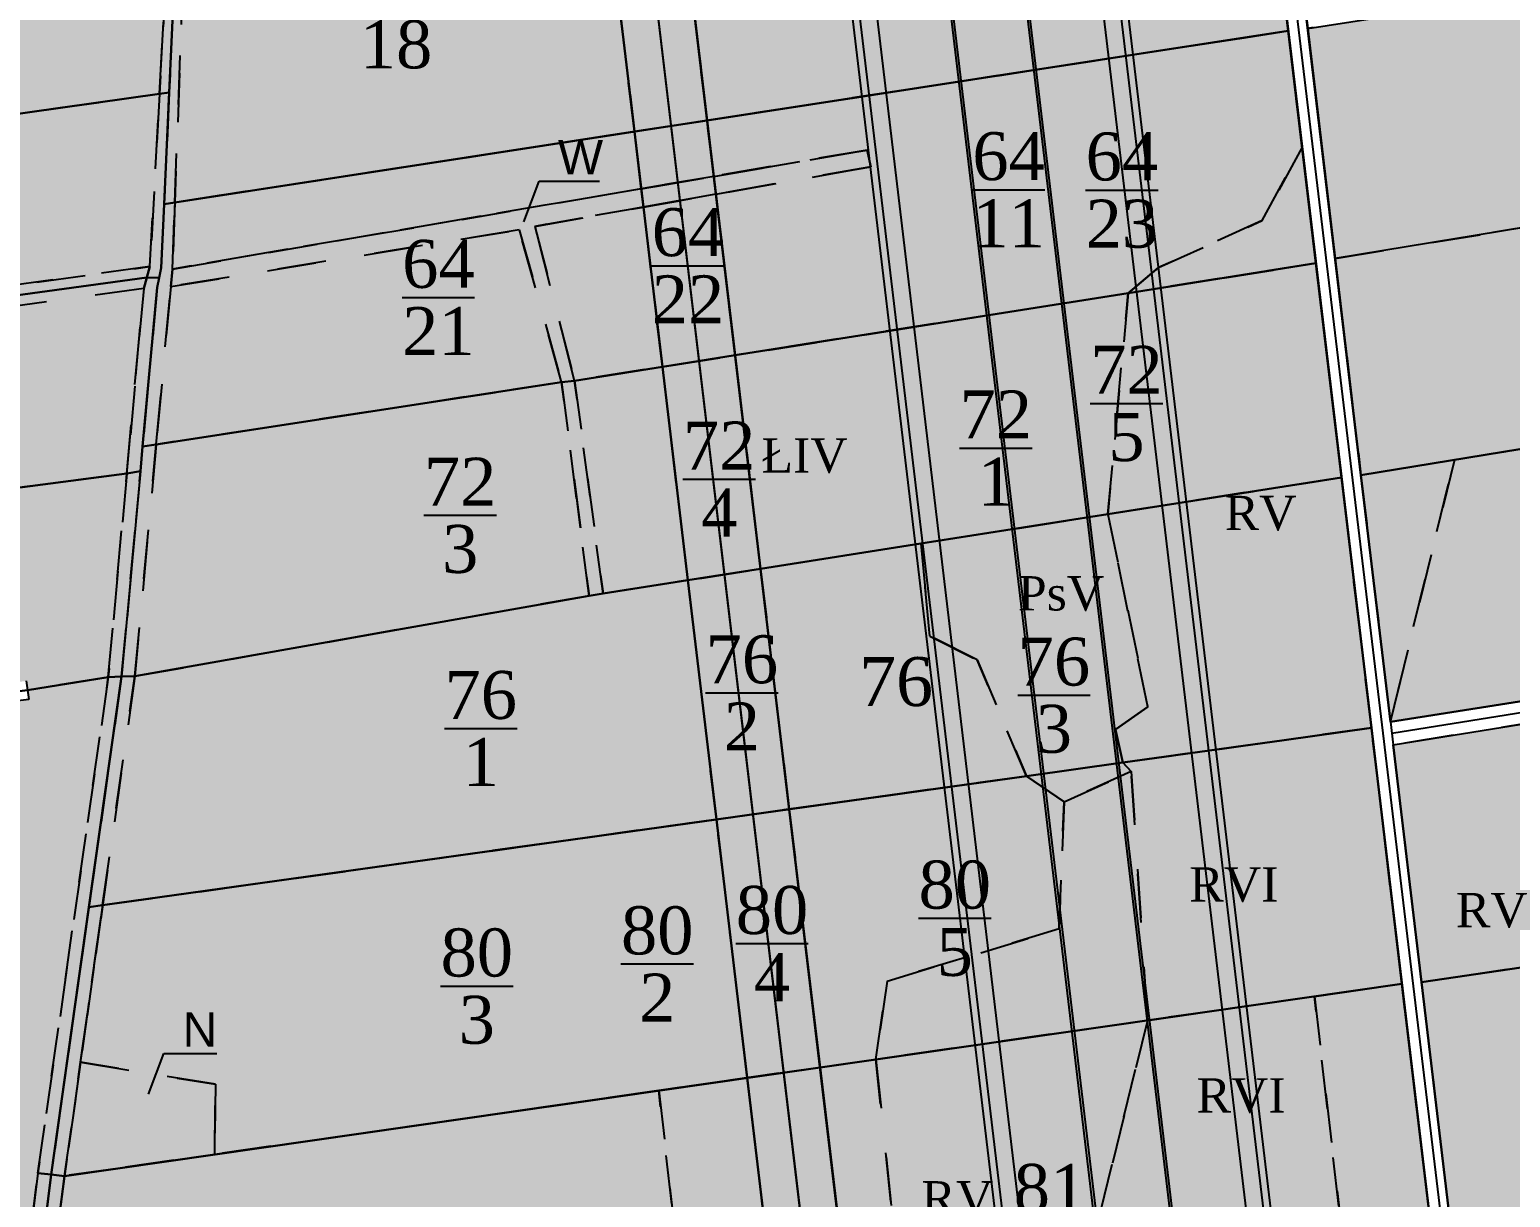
# Model space of a CAD drawing. Header units: millimetres. Extents: x 1380 to 5204, y 977 to 2350.
# Drawn here: x 2025.6 to 2328, y 1396.3 to 1634.7 of the extents above; entities that cross this region are included whole.
import ezdxf
from ezdxf import colors
from ezdxf.entities.mleader import LeaderData, LeaderLine
from ezdxf.math import Vec2, Vec3

# ---------------------------------------------------------------- set-up
doc = ezdxf.new("R2010")
doc.units = ezdxf.units.MM
doc.linetypes.add('UZYTEK', pattern=[20, 10, -10])
for name, color, linetype in [('Autostrada', 10, 'Continuous'), ('DROGI ODSZKODOWANIA', 7, 'Continuous'), ('dzialki', 18, 'Continuous'), ('Elemeny A', 10, 'Continuous'), ('Numeracja', 7, 'Continuous'), ('Numeracja po Autostradzie', 10, 'Continuous'), ('Obreb', 2, 'Continuous'), ('Odszkodowanie', 7, 'Continuous'), ('Pokolorwane użytki', 7, 'Continuous'), ('Rowy', 250, 'UZYTEK'), ('Uzytki', 250, 'UZYTEK'), ('W', 250, 'Continuous')]:
    doc.layers.add(name, color=color, linetype=linetype)
doc.layers.add('Num użytków', color=7, linetype='Continuous', true_color=0x000000)
doc.styles.add('AUTOSTRADA', font='times.ttf', dxfattribs={"height": 14})
doc.styles.add('Całkowite', font='times.ttf', dxfattribs={"height": 10})
doc.styles.get("Standard").update_dxf_attribs({"font": 'arial.ttf'})
doc.styles.add('Uzytki', font='times.ttf', dxfattribs={"height": 7})
doc.styles.add('Ułamki', font='times.ttf', dxfattribs={"height": 14})

# ---------------------------------------------------------------- blocks, each defined once
blk = doc.blocks.new('_None')

msp = doc.modelspace()

# ---------------------------------------------------------------- hatches: boundary and pattern name
at = {"layer": 'Autostrada', "ltscale": 0.1, "true_color": 0xffffff}
h = msp.add_hatch(color=7, dxfattribs=at)
h.dxf.hatch_style = 1
h.paths.add_polyline_path([(2156.73, 1676.79), (2141.88, 1674.66), (2149.13, 1613.89), (2163.96, 1616.18)])
h.paths.add_polyline_path([(2163.96, 1616.18), (2149.13, 1613.89), (2154.85, 1565.88), (2169.68, 1568.23)])
h.paths.add_polyline_path([(2169.68, 1568.23), (2154.85, 1565.88), (2160.05, 1522.3), (2174.88, 1524.64)])
h.paths.add_polyline_path([(2174.88, 1524.64), (2160.05, 1522.3), (2165.87, 1473.46), (2180.73, 1475.54)])
h.paths.add_polyline_path([(2180.73, 1475.54), (2165.87, 1473.46), (2172.17, 1420.69), (2187.02, 1422.83)])
h.paths.add_polyline_path([(2187.02, 1422.83), (2172.17, 1420.69), (2182.75, 1331.95), (2197.59, 1334.21)])
h.paths.add_polyline_path([(2197.59, 1334.21), (2182.75, 1331.95), (2190.01, 1271.1), (2204.84, 1273.42)])
h.paths.add_polyline_path([(2204.84, 1273.42), (2190.01, 1271.1), (2198.12, 1203.07), (2212.94, 1205.48)])
h.paths.add_polyline_path([(2212.94, 1205.48), (2198.12, 1203.07), (2204.21, 1151.99), (2219.07, 1154.12)])
h.paths.add_polyline_path([(2219.07, 1154.12), (2204.21, 1151.99), (2208.05, 1119.84), (2209.81, 1120.09), (2222.9, 1121.95)])
h.paths.add_polyline_path([(2181.32, 1328.2), (2205.5, 1328.2), (2205.5, 1343.15), (2181.32, 1343.15)], flags=9)
h.paths.add_polyline_path([(2180.11, 1182.61), (2201.41, 1182.61), (2201.41, 1197.56), (2180.11, 1197.56)], flags=9)
h = msp.add_hatch(color=7, dxfattribs=at)
h.dxf.hatch_style = 1
h.paths.add_polyline_path([(2169.68, 1568.23), (2154.85, 1565.88), (2160.05, 1522.3), (2174.88, 1524.64)])
h.paths.add_polyline_path([(2163.96, 1616.18), (2149.13, 1613.89), (2154.85, 1565.88), (2169.68, 1568.23)])
h.paths.add_polyline_path([(2174.88, 1524.64), (2160.05, 1522.3), (2165.87, 1473.46), (2180.73, 1475.54)])
h.paths.add_polyline_path([(2180.73, 1475.54), (2165.87, 1473.46), (2172.17, 1420.69), (2187.02, 1422.83)])
h.paths.add_polyline_path([(2187.02, 1422.83), (2172.17, 1420.69), (2182.75, 1331.95), (2197.59, 1334.21)])
h.paths.add_polyline_path([(2197.59, 1334.21), (2182.75, 1331.95), (2190.01, 1271.1), (2204.84, 1273.42)])
h.paths.add_polyline_path([(2204.84, 1273.42), (2190.01, 1271.1), (2198.12, 1203.07), (2212.94, 1205.48)])
h.paths.add_polyline_path([(2212.94, 1205.48), (2198.12, 1203.07), (2204.21, 1151.99), (2219.07, 1154.12)])
h.paths.add_polyline_path([(2219.07, 1154.12), (2204.21, 1151.99), (2208.05, 1119.84), (2209.81, 1120.09), (2222.9, 1121.95)])
at = {"layer": 'Obreb', "ltscale": 0.1, "true_color": 0xf4ee51}
h = msp.add_hatch(color=41, dxfattribs=at)
h.dxf.hatch_style = 1
h.paths.add_polyline_path([(1739.27, 2064.25), (1569.18, 2044.6), (1564.53, 2044.15), (1500.42, 2035.92), (1473.15, 2032.87), (1468.93, 1980), (1462.92, 1894.61), (1456.31, 1773.44), (1452.55, 1718.71), (1450.66, 1680.7), (1442.54, 1619.86), (1424.58, 1499.01), (1404.87, 1303.08), (1390.68, 1109.1), (1379.54, 977.39), (1416.06, 982.26), (1503.01, 993.87), (1504.63, 994.09), (1506.25, 994.3), (1621.93, 1009.75), (1623.42, 1009.95), (1726.06, 1023.65), (1744.84, 1026.16), (1749.27, 1026.75), (2001.11, 1060.37), (2068.99, 1069.43), (2152.68, 1080.6), (2558.18, 1139.98), (2925.58, 1191.89), (2950.42, 1195.27), (3034.81, 1077.94), (3080.44, 1228.22), (3101.82, 1235.05), (3049.2, 1373.09), (3047.94, 1379.97), (3036.54, 1465.16), (3034.11, 1481.41), (3037.35, 1523.54), (3064.08, 1535.14), (3042.44, 1582.63), (3034.82, 1599.34), (3026.23, 1623.42), (3022.72, 1647.12), (3015.17, 1693.82), (3010.46, 1738.63), (3007.5, 1779.8), (3007.5, 1828.93), (2995.54, 1854.86), (2982.24, 1913.84), (2978.33, 1926.18), (2939.25, 2070.19), (2911.03, 2085.83), (2875.11, 2109.04), (2851.35, 2127.45), (2832.79, 2142.28), (2800.7, 2188.75), (2762.52, 2156.94), (2761.01, 2154.88), (2592.26, 2137.52), (2569.19, 2140.22), (2541.29, 2148.28), (2358.61, 2230.49), (2370.36, 2167.83), (2372.08, 2158.65), (2124.8, 2119.92), (1843.77, 2075.91), (1839.89, 2076.73), (1821.8, 2074.33), (1789.76, 2070.08)])
h.paths.add_polyline_path([(1792.84, 2045.27), (1825.09, 2049.55), (1838.91, 2051.38), (1843.08, 2050.5), (2128.67, 2095.22), (2401.4, 2137.94), (2394.93, 2172.44), (2392, 2188.04), (2532.65, 2124.75), (2564.24, 2115.63), (2592.09, 2112.37), (2774.63, 2131.15), (2780.88, 2139.71), (2795.68, 2152.03), (2814.31, 2125.04), (2835.89, 2107.8), (2860.65, 2088.62), (2898.18, 2064.37), (2917.89, 2053.45), (2954.34, 1919.13), (2958.08, 1907.3), (2971.73, 1846.78), (2982.5, 1823.44), (2982.5, 1778.91), (2985.55, 1736.43), (2990.38, 1690.52), (2998.01, 1643.29), (3001.86, 1617.33), (3011.63, 1589.94), (3019.69, 1572.27), (3030.77, 1547.94), (3018.26, 1542.51), (3013.6, 1540.82), (3008.97, 1480.5), (3011.79, 1461.65), (3023.24, 1376.04), (3025.03, 1366.32), (3069.05, 1250.82), (3060.33, 1248.04), (3025.58, 1133.59), (2961.94, 1222.07), (2922.15, 1216.65), (2554.62, 1164.73), (2149.21, 1105.36), (2065.68, 1094.21), (1997.8, 1085.15), (1745.96, 1051.53), (1741.53, 1050.94), (1722.75, 1048.43), (1620.11, 1034.73), (1618.62, 1034.53), (1502.94, 1019.08), (1501.32, 1018.87), (1499.71, 1018.65), (1412.75, 1007.04), (1407.07, 1006.29), (1415.61, 1107.14), (1429.78, 1300.92), (1449.4, 1495.92), (1467.3, 1616.37), (1475.58, 1678.42), (1477.51, 1717.23), (1481.26, 1771.9), (1487.87, 1893.05), (1493.86, 1978.13), (1496.43, 2010.32), (1503.4, 2011.1), (1567.32, 2019.31), (1571.82, 2019.74), (1742.14, 2039.42)], flags=16)
at = {"layer": 'Pokolorwane użytki', "true_color": 0x3bd23d}
h = msp.add_hatch(color=93, dxfattribs=at)
h.dxf.hatch_style = 1
h.paths.add_polyline_path([(2052, 1715.18), (2038.19, 1713.34), (2038.37, 1711.35), (1823.71, 1680.62), (1783.72, 1624.76), (1775.56, 1606.93), (2040.5, 1646.36), (2040.73, 1643.07), (1774.21, 1602.71), (1772.43, 1582.07), (2052.16, 1621.61), (2053.49, 1645.24), (2053.49, 1649.51)])
at = {"layer": 'Pokolorwane użytki', "true_color": 0x5b8edb}
h = msp.add_hatch(color=153, dxfattribs=at)
h.dxf.hatch_style = 1
h.paths.add_polyline_path([(2054.18, 1715.47), (2052, 1715.18), (2053.49, 1649.51), (2053.49, 1645.24), (2052.16, 1621.61), (2054.14, 1621.91), (2055.22, 1645.52), (2055.34, 1649.73), (2055.12, 1662.23)])
at = {"layer": 'Pokolorwane użytki', "true_color": 0x3bd23d}
h = msp.add_hatch(color=93, dxfattribs=at)
h.dxf.hatch_style = 1
h.paths.add_polyline_path([(2279.09, 1664.15), (2265.08, 1662.54), (2258.65, 1691.41), (2057.01, 1662.49), (2057.19, 1649.95), (2153.51, 1667.19), (2154.31, 1663.16), (2056.95, 1645.79), (2055.28, 1599.43), (2282.63, 1634.46)])
at = {"layer": 'Pokolorwane użytki', "true_color": 0xffff5c}
h = msp.add_hatch(color=51, dxfattribs=at)
h.dxf.hatch_style = 1
h.paths.add_polyline_path([(2286.6, 1634.97), (2292.2, 1587.98), (2590.84, 1637.09), (2584.18, 1681.13)])
at = {"layer": 'Pokolorwane użytki', "true_color": 0x5b8edb}
h = msp.add_hatch(color=153, dxfattribs=at)
h.dxf.hatch_style = 1
h.paths.add_polyline_path([(2055.34, 1649.73), (2055.22, 1645.52), (2054.14, 1621.91), (2053.09, 1599.09), (2055.28, 1599.43), (2056.95, 1645.79), (2057.19, 1649.95), (2057.01, 1662.49), (2055.12, 1662.23)])
at = {"layer": 'Pokolorwane użytki', "true_color": 0xffff5c}
h = msp.add_hatch(color=51, dxfattribs=at)
h.dxf.hatch_style = 1
h.paths.add_polyline_path([(2597.54, 1592.82), (2590.84, 1637.09), (2292.2, 1587.98), (2297.48, 1543.76)])
at = {"layer": 'Pokolorwane użytki', "true_color": 0x3bd23d}
h = msp.add_hatch(color=93, dxfattribs=at)
h.dxf.hatch_style = 1
h.paths.add_polyline_path([(2285.46, 1610.74), (2282.63, 1634.46), (2055.28, 1599.43), (2054.79, 1585.83), (2196.62, 1610.13), (2197.41, 1606.73), (2128.81, 1594.55), (2136.9, 1563.03), (2249.94, 1580.94), (2256.15, 1586.12), (2277.32, 1595.73)])
h = msp.add_hatch(color=93, dxfattribs=at)
h.dxf.hatch_style = 1
h.paths.add_polyline_path([(2050.19, 1586.34), (2052.16, 1621.61), (1772.43, 1582.07), (1769.49, 1547.97)])
at = {"layer": 'Pokolorwane użytki', "true_color": 0x5b8edb}
h = msp.add_hatch(color=153, dxfattribs=at)
h.dxf.hatch_style = 1
h.paths.add_polyline_path([(2053.09, 1599.09), (2054.14, 1621.91), (2052.16, 1621.61), (2050.19, 1586.34), (2049.55, 1584.1), (2052.09, 1584.07), (2052.49, 1586.09)])
h = msp.add_hatch(color=153, dxfattribs=at)
h.dxf.hatch_style = 1
h.paths.add_polyline_path([(2125.61, 1593.85), (2134.26, 1562.75), (2136.9, 1563.03), (2128.81, 1594.55), (2197.41, 1606.73), (2196.62, 1610.13), (2054.79, 1585.83), (2054.45, 1582.25)])
at = {"layer": 'Pokolorwane użytki', "true_color": 0xffff5c}
h = msp.add_hatch(color=51, dxfattribs=at)
h.dxf.hatch_style = 1
h.paths.add_polyline_path([(2285.46, 1610.74), (2277.32, 1595.73), (2256.15, 1586.12), (2249.94, 1580.94), (2288.29, 1587.02)])
at = {"layer": 'Pokolorwane użytki', "true_color": 0x5b8edb}
h = msp.add_hatch(color=153, dxfattribs=at)
h.dxf.hatch_style = 1
h.paths.add_polyline_path([(2054.79, 1585.83), (2055.28, 1599.43), (2053.09, 1599.09), (2052.49, 1586.09), (2052.09, 1584.07), (2051.68, 1582.06), (2048.71, 1549.61), (2051.48, 1550.03), (2054.45, 1582.25)])
at = {"layer": 'Pokolorwane użytki', "true_color": 0x3bd23d}
h = msp.add_hatch(color=93, dxfattribs=at)
h.dxf.hatch_style = 1
h.paths.add_polyline_path([(2125.61, 1593.85), (2054.45, 1582.25), (2051.48, 1550.03), (2134.26, 1562.75)])
at = {"layer": 'Pokolorwane użytki', "true_color": 0x5b8edb}
h = msp.add_hatch(color=153, dxfattribs=at)
h.dxf.hatch_style = 1
h.paths.add_polyline_path([(2050.19, 1586.34), (1769.49, 1547.97), (1769.49, 1545.7), (2049.55, 1584.1)])
at = {"layer": 'Pokolorwane użytki', "true_color": 0xffff5c}
h = msp.add_hatch(color=51, dxfattribs=at)
h.dxf.hatch_style = 1
h.paths.add_polyline_path([(2288.29, 1587.02), (2249.94, 1580.94), (2245.8, 1535.79), (2293.5, 1543.29)])
at = {"layer": 'Pokolorwane użytki', "true_color": 0x5b8edb}
h = msp.add_hatch(color=153, dxfattribs=at)
h.dxf.hatch_style = 1
h.paths.add_polyline_path([(2049.55, 1584.1), (1769.49, 1545.7), (1769.49, 1543.42), (1821.44, 1550.57), (2048.92, 1581.86)])
at = {"layer": 'Pokolorwane użytki', "true_color": 0x3bd23d}
h = msp.add_hatch(color=93, dxfattribs=at)
h.dxf.hatch_style = 1
h.paths.add_polyline_path([(2048.92, 1581.86), (1821.44, 1550.57), (1825.6, 1515.3), (1833.26, 1516.3), (2045.48, 1544.1)])
at = {"layer": 'Pokolorwane użytki', "true_color": 0x5b8edb}
h = msp.add_hatch(color=153, dxfattribs=at)
h.dxf.hatch_style = 1
h.paths.add_polyline_path([(2051.68, 1582.06), (2052.09, 1584.07), (2049.55, 1584.1), (2048.92, 1581.86), (2045.48, 1544.1), (2048.25, 1544.55), (2048.71, 1549.61)])
at = {"layer": 'Pokolorwane użytki', "true_color": 0x3bd23d}
h = msp.add_hatch(color=93, dxfattribs=at)
h.dxf.hatch_style = 1
h.paths.add_polyline_path([(2249.94, 1580.94), (2136.9, 1563.03), (2142.71, 1519.58), (2207.61, 1529.78), (2245.8, 1535.79)])
h = msp.add_hatch(color=93, dxfattribs=at)
h.dxf.hatch_style = 1
h.paths.add_polyline_path([(2134.26, 1562.75), (2051.48, 1550.03), (2047.13, 1502.69), (2139.86, 1519.13)])
at = {"layer": 'Pokolorwane użytki', "true_color": 0x5b8edb}
h = msp.add_hatch(color=153, dxfattribs=at)
h.dxf.hatch_style = 1
h.paths.add_polyline_path([(2136.9, 1563.03), (2134.26, 1562.75), (2139.86, 1519.13), (2142.71, 1519.58)])
at = {"layer": 'Pokolorwane użytki', "true_color": 0xffff5c}
h = msp.add_hatch(color=51, dxfattribs=at)
h.dxf.hatch_style = 1
h.paths.add_polyline_path([(2393.87, 1507.64), (2366.5, 1555.04), (2316.56, 1546.88), (2303.48, 1493.4)])
at = {"layer": 'Pokolorwane użytki', "true_color": 0x5b8edb}
h = msp.add_hatch(color=153, dxfattribs=at)
h.dxf.hatch_style = 1
h.paths.add_polyline_path([(2051.48, 1550.03), (2048.71, 1549.61), (2048.25, 1544.55), (2044.42, 1502.62), (2047.13, 1502.69)])
at = {"layer": 'Pokolorwane użytki', "true_color": 0xffff5c}
h = msp.add_hatch(color=51, dxfattribs=at)
h.dxf.hatch_style = 1
h.paths.add_polyline_path([(2316.56, 1546.88), (2297.48, 1543.76), (2303.48, 1493.4)])
at = {"layer": 'Pokolorwane użytki', "true_color": 0x3bd23d}
h = msp.add_hatch(color=93, dxfattribs=at)
h.dxf.hatch_style = 1
h.paths.add_polyline_path([(2045.48, 1544.1), (1833.26, 1516.3), (1826.93, 1476.94), (2024.94, 1501.73), (2025.2, 1499.84), (2041.7, 1502.54)])
at = {"layer": 'Pokolorwane użytki', "true_color": 0x5b8edb}
h = msp.add_hatch(color=153, dxfattribs=at)
h.dxf.hatch_style = 1
h.paths.add_polyline_path([(2048.25, 1544.55), (2045.48, 1544.1), (2041.7, 1502.54), (2044.42, 1502.62)])
at = {"layer": 'Pokolorwane użytki', "true_color": 0xffff5c}
h = msp.add_hatch(color=51, dxfattribs=at)
h.dxf.hatch_style = 1
h.paths.add_polyline_path([(2293.5, 1543.29), (2245.8, 1535.79), (2253.96, 1496.43), (2247.34, 1491.81), (2248.87, 1485.07), (2299.6, 1492.17)])
at = {"layer": 'Pokolorwane użytki', "true_color": 0x97d88a}
h = msp.add_hatch(color=73, dxfattribs=at)
h.dxf.hatch_style = 1
h.paths.add_polyline_path([(2245.8, 1535.79), (2207.61, 1529.78), (2209.46, 1510.91), (2219.09, 1506.04), (2229.18, 1482.32), (2248.87, 1485.07), (2247.34, 1491.81), (2253.96, 1496.43)])
at = {"layer": 'Pokolorwane użytki', "true_color": 0x3bd23d}
h = msp.add_hatch(color=93, dxfattribs=at)
h.dxf.hatch_style = 1
h.paths.add_polyline_path([(2219.09, 1506.04), (2209.46, 1510.91), (2207.61, 1529.78), (2142.71, 1519.58), (2139.85, 1519.13), (2047.13, 1502.69), (2040.54, 1455.94), (2229.18, 1482.32)])
h = msp.add_hatch(color=93, dxfattribs=at)
h.dxf.hatch_style = 1
h.paths.add_polyline_path([(2041.7, 1502.54), (2025.2, 1499.84), (2025.45, 1497.95), (1813.52, 1471.71), (1817.9, 1435.35), (1845.87, 1435.35), (1850.45, 1416.41), (2021.15, 1438.86), (2021.44, 1434.9), (1758.33, 1399.7), (1755.27, 1354.77), (2006.47, 1387.97), (2006.67, 1385.96), (2025.8, 1388.97), (2027.3, 1401.22)])
at = {"layer": 'Pokolorwane użytki', "true_color": 0x5b8edb}
h = msp.add_hatch(color=153, dxfattribs=at)
h.dxf.hatch_style = 1
h.paths.add_polyline_path([(2027.3, 1401.22), (2030.03, 1400.94), (2037.75, 1455.55), (2044.42, 1502.62), (2041.7, 1502.54)])
h = msp.add_hatch(color=153, dxfattribs=at)
h.dxf.hatch_style = 1
h.paths.add_polyline_path([(2047.13, 1502.69), (2044.42, 1502.62), (2037.75, 1455.55), (2040.54, 1455.94)])
at = {"layer": 'Pokolorwane użytki', "true_color": 0xffff5c}
h = msp.add_hatch(color=51, dxfattribs=at)
h.dxf.hatch_style = 1
h.paths.add_polyline_path([(2336.06, 1493.83), (2304.04, 1488.66), (2309.82, 1440.25), (2347.03, 1445.73)])
h = msp.add_hatch(color=51, dxfattribs=at)
h.dxf.hatch_style = 1
h.paths.add_polyline_path([(2248.87, 1485.07), (2250.58, 1483.28), (2253.86, 1432.43), (2305.83, 1439.9), (2299.6, 1492.17), (2281.82, 1489.68)])
at = {"layer": 'Pokolorwane użytki', "true_color": 0x97d88a}
h = msp.add_hatch(color=73, dxfattribs=at)
h.dxf.hatch_style = 1
h.paths.add_polyline_path([(2250.58, 1483.28), (2248.87, 1485.07), (2229.18, 1482.32), (2236.84, 1477.03)])
at = {"layer": 'Pokolorwane użytki', "true_color": 0x3bd23d}
h = msp.add_hatch(color=93, dxfattribs=at)
h.dxf.hatch_style = 1
h.paths.add_polyline_path([(2235.85, 1451.1), (2236.84, 1477.03), (2229.18, 1482.32), (2040.54, 1455.94), (2036.03, 1423.93), (2063.57, 1419.38), (2063.42, 1405.07), (2154.09, 1418.1), (2198.43, 1424.47), (2200.71, 1440.45)])
at = {"layer": 'Pokolorwane użytki', "true_color": 0xffff5c}
h = msp.add_hatch(color=51, dxfattribs=at)
h.dxf.hatch_style = 1
h.paths.add_polyline_path([(2253.86, 1432.43), (2250.58, 1483.28), (2236.84, 1477.03), (2235.85, 1451.1), (2200.71, 1440.45), (2198.43, 1424.47)])
h = msp.add_hatch(color=51, dxfattribs=at)
h.dxf.hatch_style = 1
h.paths.add_polyline_path([(2531.65, 1442.06), (2522.24, 1429.78), (2503.95, 1427.31), (2499.99, 1468.26), (2484.37, 1465.95), (2487.23, 1433.49), (2448.89, 1416.09), (2445.72, 1460.26), (2429.12, 1457.82), (2416.31, 1455.93), (2428.27, 1391.51), (2361.27, 1377.9), (2347.03, 1445.73), (2309.82, 1440.25), (2320.24, 1352.89), (2538.01, 1387.59)])
at = {"layer": 'Pokolorwane użytki', "true_color": 0x5b8edb}
h = msp.add_hatch(color=153, dxfattribs=at)
h.dxf.hatch_style = 1
h.paths.add_polyline_path([(2030.03, 1400.94), (2032.76, 1400.66), (2040.54, 1455.94), (2037.75, 1455.55)])
at = {"layer": 'Pokolorwane użytki', "true_color": 0xffff5c}
h = msp.add_hatch(color=51, dxfattribs=at)
h.dxf.hatch_style = 1
h.paths.add_polyline_path([(2305.83, 1439.9), (2287.96, 1437.33), (2295.3, 1374.66), (2313.57, 1375.02)])
h = msp.add_hatch(color=51, dxfattribs=at)
h.dxf.hatch_style = 1
h.paths.add_polyline_path([(2239.5, 1373.92), (2235.38, 1372.25), (2240.74, 1340.78), (2316.28, 1352.27), (2313.57, 1375.02), (2295.3, 1374.66), (2287.96, 1437.33), (2253.86, 1432.43)])
h = msp.add_hatch(color=51, dxfattribs=at)
h.dxf.hatch_style = 1
h.paths.add_polyline_path([(2253.86, 1432.43), (2198.43, 1424.47), (2207.78, 1335.76), (2240.74, 1340.78), (2237.14, 1361.94), (2235.38, 1372.25), (2239.5, 1373.92)])
at = {"layer": 'Pokolorwane użytki', "true_color": 0x97d88a}
h = msp.add_hatch(color=73, dxfattribs=at)
h.dxf.hatch_style = 1
h.paths.add_polyline_path([(2198.43, 1424.47), (2154.09, 1418.1), (2161.34, 1355.19), (2164.34, 1329.15), (2207.78, 1335.76)])
at = {"layer": 'Pokolorwane użytki', "true_color": 0xff3333}
h = msp.add_hatch(color=20, dxfattribs=at)
h.dxf.hatch_style = 1
h.paths.add_polyline_path([(2063.42, 1405.07), (2063.57, 1419.38), (2036.03, 1423.93), (2032.76, 1400.66)])
at = {"layer": 'Pokolorwane użytki', "true_color": 0x3bd23d}
h = msp.add_hatch(color=93, dxfattribs=at)
h.dxf.hatch_style = 1
h.paths.add_polyline_path([(2158.8, 1354.97), (2161.34, 1355.19), (2154.09, 1418.1), (2063.42, 1405.07), (2032.76, 1400.66), (2028.99, 1371.26), (2051.61, 1365.93), (2041.16, 1310.41), (2161.3, 1328.69)])
at = {"layer": 'Pokolorwane użytki', "true_color": 0x5b8edb}
h = msp.add_hatch(color=153, dxfattribs=at)
h.dxf.hatch_style = 1
h.paths.add_polyline_path([(2028.99, 1371.26), (2032.76, 1400.66), (2030.03, 1400.94), (2028.58, 1389.41), (2018.31, 1307.33), (2020.79, 1307.31)])
h = msp.add_hatch(color=153, dxfattribs=at)
h.dxf.hatch_style = 1
h.paths.add_polyline_path([(2025.8, 1388.97), (2028.58, 1389.41), (2030.03, 1400.94), (2027.3, 1401.22)])

# ---------------------------------------------------------------- linework, layer by layer
at = {"layer": 'Autostrada', "lineweight": 30}
for p, q in [((2342.36, 1133.64), (2225.86, 2110.45)), ((2223.58, 1116.25), (2107.23, 2091.87))]:
    msp.add_line(p, q, dxfattribs=at)
at = {"layer": 'Autostrada', "ltscale": 0.1}
msp.add_lwpolyline([(2130.17, 1772.81), (2135.72, 1726.3), (2141.88, 1674.66), (2149.13, 1613.89), (2154.85, 1565.88), (2160.05, 1522.3), (2165.87, 1473.46), (2172.17, 1420.69), (2182.75, 1331.95), (2190.01, 1271.1), (2198.12, 1203.07), (2204.21, 1151.99), (2208.05, 1119.84)], dxfattribs=at)
at = {"layer": 'DROGI ODSZKODOWANIA', "color": 3, "ltscale": 0.1}
msp.add_lwpolyline([(2606.67, 1536.33), (2598.35, 1538.23), (2303.76, 1491.03)], dxfattribs=at)
at = {"layer": 'dzialki'}
msp.add_line((2130.17, 1772.81), (2208.05, 1119.84), dxfattribs=at)
for points in [[(2316.28, 1352.27), (2305.83, 1439.9), (2299.6, 1492.17), (2293.5, 1543.29), (2288.29, 1587.02), (2282.63, 1634.46), (2275.55, 1693.83), (2269.54, 1744.25), (2263.94, 1791.14), (2263.94, 1791.14), (2267.91, 1791.69), (2273.5, 1744.8), (2279.51, 1694.38), (2286.6, 1634.97), (2292.2, 1587.98), (2297.48, 1543.76), (2303.48, 1493.4), (2304.04, 1488.66), (2309.82, 1440.25), (2320.24, 1352.89)], [(2303.48, 1493.4), (2297.48, 1543.76), (2267.91, 1791.69)]]:
    msp.add_lwpolyline(points, dxfattribs=at)
for points in [[(1820.15, 1682.4), (1825.36, 1683.13), (2038.19, 1713.34), (2054.18, 1715.47), (2055.12, 1662.23), (2055.34, 1649.73), (2055.22, 1645.52), (2054.14, 1621.91), (2052.16, 1621.61), (1772.43, 1582.07), (1768.74, 1581.54), (1770.59, 1602.92), (1779.01, 1624.14), (1820.15, 1682.4)], [(2055.12, 1662.23), (2057.01, 1662.49), (2275.55, 1693.83), (2282.63, 1634.46), (2055.28, 1599.43), (2053.09, 1599.09), (2054.14, 1621.91), (2055.22, 1645.52), (2055.34, 1649.73), (2055.12, 1662.23)], [(2275.55, 1693.83), (2156.73, 1676.79), (2163.96, 1616.18), (2282.63, 1634.46)], [(2292.2, 1587.98), (2286.6, 1634.97), (2584.18, 1681.13), (2590.84, 1637.09), (2292.2, 1587.98)], [(2141.88, 1674.66), (2057.01, 1662.49), (2055.12, 1662.23), (2055.34, 1649.73), (2055.22, 1645.52), (2054.14, 1621.91), (2053.09, 1599.09), (2055.28, 1599.43), (2149.13, 1613.89)], [(2297.48, 1543.76), (2597.54, 1592.82), (2590.84, 1637.09), (2292.2, 1587.98), (2297.48, 1543.76)], [(2053.09, 1599.09), (2055.28, 1599.43), (2282.63, 1634.46), (2288.29, 1587.02), (2249.94, 1580.94), (2136.9, 1563.03), (2134.26, 1562.75), (2051.48, 1550.03), (2048.71, 1549.61), (2051.68, 1582.06), (2052.09, 1584.07), (2052.49, 1586.09), (2053.09, 1599.09)], [(2282.63, 1634.46), (2163.96, 1616.18), (2169.68, 1568.23), (2249.94, 1580.94), (2288.29, 1587.02)], [(1768.74, 1581.54), (1772.43, 1582.07), (2052.16, 1621.61), (2054.14, 1621.91), (2053.09, 1599.09), (2052.49, 1586.09), (2052.09, 1584.07), (2049.55, 1584.1), (1769.49, 1545.7), (1765.58, 1545.16), (1768.74, 1581.54)], [(2149.13, 1613.89), (2055.28, 1599.43), (2053.09, 1599.09), (2052.49, 1586.09), (2052.09, 1584.07), (2051.68, 1582.06), (2048.71, 1549.61), (2051.48, 1550.03), (2134.26, 1562.75), (2136.9, 1563.03), (2154.85, 1565.88)], [(2297.48, 1543.76), (2303.48, 1493.4), (2598.06, 1539.83), (2606.17, 1539.4), (2597.54, 1592.82), (2297.48, 1543.76)], [(2207.61, 1529.78), (2245.8, 1535.79), (2293.5, 1543.29), (2288.29, 1587.02), (2249.94, 1580.94), (2136.9, 1563.03), (2134.26, 1562.75), (2051.48, 1550.03), (2048.71, 1549.61), (2048.25, 1544.55), (2044.42, 1502.62), (2047.13, 1502.69), (2139.85, 1519.13), (2142.71, 1519.58)], [(2288.29, 1587.02), (2249.94, 1580.94), (2169.68, 1568.23), (2174.88, 1524.64), (2207.61, 1529.78), (2245.8, 1535.79), (2293.5, 1543.29)], [(1765.58, 1545.16), (1769.49, 1545.7), (2049.55, 1584.1), (2052.09, 1584.07), (2051.68, 1582.06), (2048.71, 1549.61), (2048.25, 1544.55), (2045.48, 1544.1), (1766.33, 1507.54), (1762.27, 1507), (1765.58, 1545.16)], [(2154.85, 1565.88), (2136.9, 1563.03), (2134.26, 1562.75), (2051.48, 1550.03), (2048.71, 1549.61), (2048.25, 1544.55), (2044.42, 1502.62), (2047.13, 1502.69), (2139.85, 1519.13), (2142.71, 1519.58), (2160.05, 1522.3)], [(1762.27, 1507), (1766.33, 1507.54), (2045.48, 1544.1), (2048.25, 1544.55), (2044.42, 1502.62), (2041.7, 1502.54), (2025.2, 1499.84), (1762.85, 1467.17), (1758.77, 1466.66), (1762.27, 1507)], [(2044.42, 1502.62), (2047.13, 1502.69), (2139.85, 1519.13), (2142.71, 1519.58), (2207.61, 1529.78), (2245.8, 1535.79), (2293.5, 1543.29), (2299.6, 1492.17), (2281.82, 1489.68), (2248.87, 1485.07), (2229.18, 1482.32), (2040.54, 1455.94), (2037.75, 1455.55), (2044.42, 1502.62)], [(2293.5, 1543.29), (2245.8, 1535.79), (2207.61, 1529.78), (2174.88, 1524.64), (2180.73, 1475.54), (2229.18, 1482.32), (2248.87, 1485.07), (2281.82, 1489.68), (2299.6, 1492.17)], [(2607.16, 1533.26), (2606.17, 1539.4), (2598.06, 1539.83), (2303.48, 1493.4), (2304.04, 1488.66), (2598.61, 1536.16), (2607.16, 1533.26)], [(2304.04, 1488.66), (2598.61, 1536.16), (2607.16, 1533.26), (2611.92, 1503.83), (2539.72, 1494.62), (2529.03, 1486.61), (2528.1, 1472.39), (2309.82, 1440.25), (2304.04, 1488.66)], [(2160.05, 1522.3), (2142.71, 1519.58), (2139.85, 1519.13), (2047.13, 1502.69), (2044.42, 1502.62), (2037.75, 1455.55), (2040.54, 1455.94), (2165.87, 1473.46)], [(1758.77, 1466.66), (1762.85, 1467.17), (2025.2, 1499.84), (2041.7, 1502.54), (2044.42, 1502.62), (2030.03, 1400.94), (2028.58, 1389.41), (2006.67, 1385.96), (1755.11, 1352.65), (1749.36, 1351.88), (1753.11, 1401.37), (1758.77, 1466.66)], [(2037.75, 1455.55), (2040.54, 1455.94), (2229.18, 1482.32), (2248.87, 1485.07), (2281.82, 1489.68), (2299.6, 1492.17), (2305.83, 1439.9), (2032.76, 1400.66), (2030.03, 1400.94), (2037.75, 1455.55)], [(2299.6, 1492.17), (2281.82, 1489.68), (2248.87, 1485.07), (2229.18, 1482.32), (2180.73, 1475.54), (2187.02, 1422.83), (2305.83, 1439.9)], [(2165.87, 1473.46), (2040.54, 1455.94), (2037.75, 1455.55), (2030.03, 1400.94), (2032.76, 1400.66), (2172.17, 1420.69)], [(2309.82, 1440.25), (2528.1, 1472.39), (2538.01, 1387.59), (2320.24, 1352.89), (2309.82, 1440.25)], [(2030.03, 1400.94), (2032.76, 1400.66), (2305.83, 1439.9), (2316.28, 1352.27), (2020.79, 1307.31), (2018.31, 1307.33), (2028.58, 1389.41), (2030.03, 1400.94)], [(2305.83, 1439.9), (2187.02, 1422.83), (2197.59, 1334.21), (2316.28, 1352.27)], [(2172.17, 1420.69), (2032.76, 1400.66), (2030.03, 1400.94), (2028.58, 1389.41), (2018.31, 1307.33), (2020.79, 1307.31), (2182.75, 1331.95)]]:
    msp.add_lwpolyline(points, close=True, dxfattribs=at)
at = {"layer": 'dzialki', "color": 1}
for points in [[(2156.73, 1676.79), (2141.88, 1674.66), (2149.13, 1613.89), (2163.96, 1616.18)], [(2163.96, 1616.18), (2149.13, 1613.89), (2154.85, 1565.88), (2169.68, 1568.23)], [(2169.68, 1568.23), (2154.85, 1565.88), (2160.05, 1522.3), (2174.88, 1524.64)], [(2174.88, 1524.64), (2160.05, 1522.3), (2165.87, 1473.46), (2180.73, 1475.54)], [(2180.73, 1475.54), (2165.87, 1473.46), (2172.17, 1420.69), (2187.02, 1422.83)], [(2187.02, 1422.83), (2172.17, 1420.69), (2182.75, 1331.95), (2197.59, 1334.21)]]:
    msp.add_lwpolyline(points, close=True, dxfattribs=at)
at = {"layer": 'Elemeny A', "lineweight": 25}
for p, q in [((2305.73, 1128.28), (2189.28, 2104.72)), ((2309.21, 1128.7), (2192.76, 2105.13)), ((2310.7, 1128.87), (2194.25, 2105.31)), ((2290.89, 1126.11), (2174.46, 2102.4)), ((2275.55, 1123.86), (2159.13, 2100)), ((2255.24, 1121.02), (2138.84, 2097)), ((2256.73, 1121.2), (2140.33, 2097.18)), ((2260.2, 1121.61), (2143.81, 2097.6))]:
    msp.add_line(p, q, dxfattribs=at)
at = {"layer": 'Elemeny A'}
for p, q in [((2290.39, 1126.03), (2173.96, 2102.32)), ((2275.05, 1123.79), (2158.64, 2099.92))]:
    msp.add_line(p, q, dxfattribs=at)
at = {"layer": 'Odszkodowanie', "color": 3, "ltscale": 0.1}
msp.add_lwpolyline([(2265.93, 1791.41), (2313.28, 1396.28), (2343.72, 1139.12)], dxfattribs=at)
at = {"layer": 'Odszkodowanie', "ltscale": 0.1}
msp.add_lwpolyline([(2137.73, 1773.81), (2184.57, 1379.2), (2177.23, 1378.22)], dxfattribs=at)
at = {"layer": 'Odszkodowanie', "color": 5, "ltscale": 0.1}
msp.add_lwpolyline([(2137.73, 1773.81), (2201.72, 1235.59), (2201.72, 1235.59)], dxfattribs=at)
at = {"layer": 'Rowy'}
for points in [[(2054.18, 1715.47), (2052, 1715.18), (2053.49, 1649.51), (2053.49, 1645.24), (2052.16, 1621.61), (2054.14, 1621.91), (2055.22, 1645.52), (2055.34, 1649.73), (2055.12, 1662.23)], [(2143.48, 1661.23), (2142.99, 1665.31), (2057.19, 1649.95), (2057.01, 1662.49), (2055.12, 1662.23), (2055.34, 1649.73), (2055.22, 1645.52), (2054.14, 1621.91), (2053.09, 1599.09), (2055.28, 1599.43), (2056.95, 1645.79)], [(2053.09, 1599.09), (2054.14, 1621.91), (2052.16, 1621.61), (2050.19, 1586.34), (2049.55, 1584.1), (2052.09, 1584.07), (2052.49, 1586.09)], [(2197.41, 1606.73), (2196.62, 1610.13), (2165.32, 1604.76), (2165.76, 1601.11)], [(2165.32, 1604.76), (2150.52, 1602.23), (2150.96, 1598.48), (2165.76, 1601.11)], [(2128.81, 1594.55), (2150.96, 1598.48), (2150.52, 1602.23), (2054.79, 1585.83), (2054.45, 1582.25), (2125.61, 1593.85), (2134.26, 1562.75), (2136.9, 1563.03)], [(2054.45, 1582.25), (2054.79, 1585.83), (2055.28, 1599.43), (2053.09, 1599.09), (2052.49, 1586.09), (2052.09, 1584.07), (2051.68, 1582.06), (2048.71, 1549.61), (2051.48, 1550.03)], [(2050.19, 1586.34), (2048.92, 1581.86), (1769.49, 1543.42), (1769.49, 1547.97), (2050.19, 1586.34)], [(2049.55, 1584.1), (2050.19, 1586.34), (1769.49, 1547.97), (1769.49, 1545.7)], [(2051.68, 1582.06), (2052.09, 1584.07), (2049.55, 1584.1), (2048.92, 1581.86), (2045.48, 1544.1), (2048.25, 1544.55), (2048.71, 1549.61)], [(2136.9, 1563.03), (2134.26, 1562.75), (2139.86, 1519.13), (2142.71, 1519.58)], [(2136.9, 1563.03), (2134.26, 1562.75), (2139.86, 1519.13), (2142.71, 1519.58)], [(2051.48, 1550.03), (2048.71, 1549.61), (2048.25, 1544.55), (2044.42, 1502.62), (2047.13, 1502.69)], [(2051.48, 1550.03), (2048.71, 1549.61), (2048.25, 1544.55), (2044.42, 1502.62), (2047.13, 1502.69)], [(2048.25, 1544.55), (2045.48, 1544.1), (2041.7, 1502.54), (2044.42, 1502.62)], [(2219.09, 1506.04), (2209.46, 1510.91), (2207.61, 1529.78), (2174.88, 1524.64), (2180.73, 1475.54), (2229.18, 1482.32)], [(2037.75, 1455.55), (2044.42, 1502.62), (2041.7, 1502.54), (2027.3, 1401.22), (2030.03, 1400.94)], [(2047.13, 1502.69), (2044.42, 1502.62), (2037.75, 1455.55), (2040.54, 1455.94)], [(2047.13, 1502.69), (2044.42, 1502.62), (2037.75, 1455.55), (2040.54, 1455.94)], [(2040.54, 1455.94), (2037.75, 1455.55), (2030.03, 1400.94), (2032.76, 1400.66)], [(2040.54, 1455.94), (2037.75, 1455.55), (2030.03, 1400.94), (2032.76, 1400.66), (2036.03, 1423.93)], [(2028.99, 1371.26), (2032.76, 1400.66), (2030.03, 1400.94), (2028.58, 1389.41), (2018.31, 1307.33), (2020.79, 1307.31)], [(2032.76, 1400.66), (2030.03, 1400.94), (2028.58, 1389.41), (2018.31, 1307.33), (2020.79, 1307.31), (2028.99, 1371.26)], [(2030.03, 1400.94), (2027.3, 1401.22), (2025.8, 1388.97), (2028.58, 1389.41)]]:
    msp.add_lwpolyline(points, close=True, dxfattribs=at)
for points in [[(2015.84, 1307.34), (2027.3, 1401.22), (2041.7, 1502.54), (2048.92, 1581.86), (2050.19, 1586.34), (2053.49, 1645.24)], [(2056.95, 1645.79), (2054.79, 1585.83), (2196.62, 1610.13), (2197.41, 1606.73), (2128.81, 1594.55), (2136.9, 1563.03), (2134.26, 1562.75), (2125.61, 1593.85), (2054.45, 1582.25), (2051.48, 1550.03)], [(2136.9, 1563.03), (2128.81, 1594.55), (2197.41, 1606.73), (2196.62, 1610.13), (2054.79, 1585.83), (2055.28, 1599.43), (2053.09, 1599.09), (2052.49, 1586.09), (2052.09, 1584.07), (2051.68, 1582.06), (2048.71, 1549.61), (2051.48, 1550.03), (2054.45, 1582.25), (2125.61, 1593.85), (2134.26, 1562.75)], [(2136.9, 1563.03), (2128.81, 1594.55), (2197.41, 1606.73), (2196.62, 1610.13), (2054.79, 1585.83), (2054.45, 1582.25), (2125.61, 1593.85), (2134.26, 1562.75)], [(2054.79, 1585.83), (2054.45, 1582.25)], [(1769.49, 1545.7), (2049.55, 1584.1)], [(2134.26, 1562.75), (2139.85, 1519.14)], [(2136.9, 1563.03), (2142.71, 1519.58)], [(2051.48, 1550.03), (2047.13, 1502.69)], [(2047.13, 1502.69), (2032.76, 1400.66), (2020.79, 1307.31)], [(2047.13, 1502.69), (2044.42, 1502.62), (2041.7, 1502.54)], [(2032.76, 1400.66), (2027.3, 1401.22)]]:
    msp.add_lwpolyline(points, dxfattribs=at)
at = {"layer": 'Uzytki'}
for points in [[(2052, 1715.18), (2038.19, 1713.34), (2038.37, 1711.35), (1823.71, 1680.62), (1783.72, 1624.76), (1775.56, 1606.93), (2040.5, 1646.36), (2040.73, 1643.07), (1774.21, 1602.71), (1772.43, 1582.07), (2052.16, 1621.61), (2053.49, 1645.24), (2053.49, 1649.51)], [(2052, 1715.18), (2038.19, 1713.34), (2038.37, 1711.35), (1823.71, 1680.62), (1783.72, 1624.76), (1775.56, 1606.93), (2040.5, 1646.36), (2040.73, 1643.07), (1774.21, 1602.71), (1772.43, 1582.07), (2052.16, 1621.61), (2053.49, 1645.24), (2053.49, 1649.51)], [(2279.09, 1664.15), (2265.08, 1662.54), (2258.65, 1691.41), (2057.01, 1662.49), (2057.19, 1649.95), (2153.51, 1667.19), (2154.31, 1663.16), (2056.95, 1645.79), (2055.28, 1599.43), (2282.63, 1634.46)], [(2279.09, 1664.15), (2265.08, 1662.54), (2258.65, 1691.41), (2156.73, 1676.79), (2163.96, 1616.18), (2282.63, 1634.46)], [(2584.18, 1681.13), (2286.6, 1634.97), (2292.2, 1587.98), (2590.84, 1637.09)], [(2156.73, 1676.79), (2141.88, 1674.66), (2142.99, 1665.31), (2153.51, 1667.19), (2154.31, 1663.16), (2143.48, 1661.23), (2149.13, 1613.89), (2163.96, 1616.18)], [(2143.48, 1661.23), (2056.95, 1645.79), (2055.28, 1599.43), (2149.13, 1613.89)], [(2597.54, 1592.82), (2590.84, 1637.09), (2292.2, 1587.98), (2297.48, 1543.76)], [(2285.46, 1610.74), (2282.63, 1634.46), (2055.28, 1599.43), (2054.79, 1585.83), (2196.62, 1610.13), (2197.41, 1606.73), (2128.81, 1594.55), (2136.9, 1563.03), (2249.94, 1580.94), (2256.15, 1586.12), (2277.32, 1595.73)], [(2285.46, 1610.74), (2282.63, 1634.46), (2163.96, 1616.18), (2165.32, 1604.76), (2196.62, 1610.13), (2197.41, 1606.73), (2165.76, 1601.11), (2169.68, 1568.23), (2249.94, 1580.94), (2256.15, 1586.12), (2277.32, 1595.73)], [(2050.19, 1586.34), (2052.16, 1621.61), (1772.43, 1582.07), (1769.49, 1547.97)], [(2163.96, 1616.18), (2149.13, 1613.89), (2150.52, 1602.23), (2165.32, 1604.76)], [(2150.52, 1602.23), (2149.13, 1613.89), (2055.28, 1599.43), (2054.79, 1585.83)], [(2249.94, 1580.94), (2256.15, 1586.12), (2277.32, 1595.73), (2285.46, 1610.74), (2288.29, 1587.02), (2249.94, 1580.94)], [(2285.46, 1610.74), (2277.32, 1595.73), (2256.15, 1586.12), (2249.94, 1580.94), (2288.29, 1587.02)], [(2285.46, 1610.74), (2277.32, 1595.73), (2256.15, 1586.12), (2249.94, 1580.94), (2288.29, 1587.02)], [(2165.76, 1601.11), (2150.96, 1598.48), (2154.85, 1565.88), (2169.68, 1568.23)], [(2150.96, 1598.48), (2128.81, 1594.55), (2136.9, 1563.03), (2154.85, 1565.88)], [(2125.61, 1593.85), (2054.45, 1582.25), (2051.48, 1550.03), (2134.26, 1562.75)], [(2125.61, 1593.85), (2054.45, 1582.25), (2051.48, 1550.03), (2134.26, 1562.75)], [(2288.29, 1587.02), (2249.94, 1580.94), (2245.8, 1535.79), (2293.5, 1543.29)], [(2288.29, 1587.02), (2249.94, 1580.94), (2245.8, 1535.79), (2293.5, 1543.29)], [(2045.48, 1544.1), (2048.92, 1581.86), (1821.44, 1550.57), (1825.6, 1515.3)], [(2249.94, 1580.94), (2136.9, 1563.03), (2142.71, 1519.58), (2207.61, 1529.78), (2245.8, 1535.79)], [(2249.94, 1580.94), (2169.68, 1568.23), (2174.88, 1524.64), (2207.61, 1529.78), (2245.8, 1535.79)], [(2154.85, 1565.88), (2136.9, 1563.03), (2142.71, 1519.58), (2160.05, 1522.3)], [(2134.26, 1562.75), (2051.48, 1550.03), (2047.13, 1502.69), (2139.86, 1519.13)], [(2134.26, 1562.75), (2051.48, 1550.03), (2047.13, 1502.69), (2139.86, 1519.13)], [(2366.5, 1555.04), (2316.56, 1546.88), (2303.48, 1493.4), (2393.87, 1507.64)], [(2316.56, 1546.88), (2297.48, 1543.76), (2303.48, 1493.4)], [(2045.48, 1544.1), (1833.26, 1516.3), (1826.93, 1476.94), (2024.94, 1501.73), (2025.2, 1499.84), (2041.7, 1502.54)], [(2293.5, 1543.29), (2245.8, 1535.79), (2253.96, 1496.43), (2247.34, 1491.81), (2248.87, 1485.07), (2281.82, 1489.68), (2299.6, 1492.17)], [(2207.61, 1529.78), (2209.46, 1510.91), (2219.09, 1506.04), (2229.18, 1482.32), (2248.87, 1485.07), (2247.34, 1491.81), (2253.96, 1496.43), (2245.8, 1535.79), (2207.61, 1529.78)], [(2160.05, 1522.3), (2142.71, 1519.58), (2139.85, 1519.13), (2047.13, 1502.69), (2040.54, 1455.94), (2165.87, 1473.46)], [(2041.7, 1502.54), (2025.2, 1499.84), (2025.45, 1497.95), (1813.52, 1471.71), (1817.9, 1435.35), (1845.87, 1435.35), (1850.45, 1416.41), (2021.15, 1438.86), (2021.44, 1434.9), (1758.33, 1399.7), (1755.27, 1354.77), (2006.47, 1387.97), (2006.67, 1385.96), (2025.8, 1388.97), (2027.3, 1401.22)], [(2336.06, 1493.83), (2304.04, 1488.66), (2309.82, 1440.25), (2347.03, 1445.73)], [(2299.6, 1492.17), (2281.82, 1489.68), (2248.87, 1485.07), (2250.58, 1483.28), (2253.86, 1432.43), (2287.96, 1437.33), (2305.83, 1439.9)], [(2299.6, 1492.17), (2281.82, 1489.68), (2248.87, 1485.07), (2250.58, 1483.28), (2253.86, 1432.43), (2305.83, 1439.9)], [(2299.6, 1492.17), (2281.82, 1489.68), (2248.87, 1485.07), (2250.58, 1483.28), (2253.86, 1432.43), (2305.83, 1439.9)], [(2250.58, 1483.28), (2248.87, 1485.07), (2229.18, 1482.32), (2236.84, 1477.03)], [(2250.58, 1483.28), (2248.87, 1485.07), (2229.18, 1482.32), (2236.84, 1477.03)], [(2200.71, 1440.45), (2235.85, 1451.1), (2236.84, 1477.03), (2229.18, 1482.32), (2040.54, 1455.94), (2032.76, 1400.66), (2198.43, 1424.47)], [(2200.71, 1440.45), (2235.85, 1451.1), (2236.84, 1477.03), (2229.18, 1482.32), (2040.54, 1455.94), (2036.03, 1423.93), (2063.57, 1419.38), (2063.42, 1405.07), (2154.09, 1418.1), (2198.43, 1424.47)], [(2236.84, 1477.03), (2229.18, 1482.32), (2180.73, 1475.54), (2187.02, 1422.83), (2198.43, 1424.47), (2200.71, 1440.45), (2235.85, 1451.1)], [(2250.58, 1483.28), (2236.84, 1477.03), (2235.85, 1451.1), (2200.71, 1440.45), (2198.43, 1424.47), (2253.86, 1432.43)], [(2250.58, 1483.28), (2236.84, 1477.03), (2235.85, 1451.1), (2200.71, 1440.45), (2198.43, 1424.47), (2253.86, 1432.43)], [(2165.87, 1473.46), (2040.54, 1455.94), (2036.03, 1423.93), (2063.57, 1419.38), (2063.42, 1405.07), (2172.17, 1420.69)], [(2347.03, 1445.73), (2309.82, 1440.25), (2320.24, 1352.89), (2538.01, 1387.59), (2531.65, 1442.06), (2522.24, 1429.78), (2503.95, 1427.31), (2499.99, 1468.26), (2484.37, 1465.95), (2487.23, 1433.49), (2448.89, 1416.09), (2445.72, 1460.26), (2429.12, 1457.82), (2416.31, 1455.93), (2428.27, 1391.51), (2361.27, 1377.9)], [(2305.83, 1439.9), (2287.96, 1437.33), (2295.3, 1374.66), (2313.57, 1375.02)], [(2305.83, 1439.9), (2287.96, 1437.33), (2295.3, 1374.66), (2313.57, 1375.02)], [(2287.96, 1437.33), (2253.86, 1432.43), (2239.5, 1373.92), (2235.38, 1372.25), (2240.74, 1340.78), (2316.28, 1352.27), (2313.57, 1375.02), (2295.3, 1374.66)], [(2287.96, 1437.33), (2253.86, 1432.43), (2239.5, 1373.92), (2235.38, 1372.25), (2240.74, 1340.78), (2316.28, 1352.27), (2313.57, 1375.02), (2295.3, 1374.66)], [(2253.86, 1432.43), (2198.43, 1424.47), (2207.78, 1335.76), (2240.74, 1340.78), (2235.38, 1372.25), (2239.5, 1373.92)], [(2253.86, 1432.43), (2198.43, 1424.47), (2207.78, 1335.76), (2240.74, 1340.78), (2235.38, 1372.25), (2239.5, 1373.92)], [(2198.43, 1424.47), (2154.09, 1418.1), (2161.34, 1355.19), (2164.34, 1329.15), (2207.78, 1335.76)], [(2198.43, 1424.47), (2187.02, 1422.83), (2197.59, 1334.21), (2207.78, 1335.76)], [(2063.57, 1419.38), (2036.03, 1423.93), (2032.76, 1400.66), (2063.42, 1405.07)], [(2063.57, 1419.38), (2036.03, 1423.93), (2032.76, 1400.66), (2063.42, 1405.07)], [(2154.09, 1418.1), (2032.76, 1400.66), (2028.99, 1371.26), (2051.61, 1365.93), (2041.16, 1310.41), (2161.3, 1328.69), (2158.8, 1354.97), (2161.34, 1355.19)], [(2154.09, 1418.1), (2063.42, 1405.07), (2032.76, 1400.66), (2028.99, 1371.26), (2051.61, 1365.93), (2041.16, 1310.41), (2161.3, 1328.69), (2158.8, 1354.97), (2161.34, 1355.19)], [(2172.17, 1420.69), (2154.09, 1418.1), (2161.34, 1355.19), (2164.34, 1329.15), (2182.75, 1331.95)]]:
    msp.add_lwpolyline(points, close=True, dxfattribs=at)
for points in [[(2249.94, 1580.94), (2245.8, 1535.79)], [(2139.85, 1519.13), (2047.13, 1502.69), (2040.54, 1455.94), (2229.18, 1482.32), (2219.09, 1506.04), (2209.46, 1510.91), (2207.61, 1529.78), (2142.71, 1519.58)], [(2036.03, 1423.93), (2063.57, 1419.38), (2063.42, 1405.07)]]:
    msp.add_lwpolyline(points, dxfattribs=at)

# ---------------------------------------------------------------- texts
at = {"layer": 'Num użytków', "char_height": 7, "attachment_point": 1, "style": 'Uzytki'}
for s, insert, width in [('ŁIV\\P', (2175.06, 1551.27), 17.8318), ('RV', (2269.65, 1539.54), 15.6784), ('PsV', (2227.42, 1523.13), 17.3827), ('RVI', (2262.43, 1463.69), 16.108), ('RV', (2316.84, 1458.46), 18.087), ('RVI', (2263.89, 1420.62), 16.108), ('RV', (2207.73, 1399.61), 24.4365)]:
    msp.add_mtext(s, dxfattribs=dict(at, insert=insert, width=width))
at = {"layer": 'Numeracja', "attachment_point": 1}
for s, insert, char_height, width, style in [('\\A1;{\\H0.7x;\\S64/11;}', (2218.13, 1613.79), 14, 17.7758, 'Ułamki'), ('\\A1;{\\H0.7x;\\S72/1;}', (2215.51, 1561.04), 14, 14.484, 'Ułamki'), ('76', (2195, 1506.62), 10, 22.4533, 'Całkowite'), ('\\A1;{\\H0.7x;\\S80/2;}', (2146.38, 1455.71), 14, 29.6263, 'Ułamki')]:
    msp.add_mtext(s, dxfattribs=dict(at, insert=insert, char_height=char_height, width=width, style=style))
at = {"layer": 'Numeracja po Autostradzie', "char_height": 14, "attachment_point": 1, "style": 'AUTOSTRADA'}
for s, insert, width in [('\\A1;{\\H0.7x;\\S64/18;}', (2093.05, 1650.33), 17.1563), ('\\A1;{\\H0.7x;\\S64/23;}', (2241.26, 1613.73), 13.4963), ('\\A1;{\\H0.7x;\\S64/22;}', (2152.67, 1598.27), 17.7729), ('\\A1;{\\H0.7x;\\S64/21;}', (2101.7, 1591.8), 28.2556), ('\\A1;{\\H0.7x;\\S72/5;}', (2242.2, 1570.16), 15.9391), ('\\A1;{\\H0.7x;\\S72/4;}', (2159.04, 1554.7), 9.471), ('\\A1;{\\H0.7x;\\S72/3;}', (2106.15, 1547.32), 18.0654), ('\\A1;{\\H0.7x;\\S76/2;}', (2163.67, 1511.07), 9.5012), ('\\A1;{\\H0.7x;\\S76/3;}', (2227.38, 1510.6), 11.9631), ('\\A1;{\\H0.7x;\\S76/1;}', (2110.35, 1503.79), 10.7151), ('\\A1;{\\H0.7x;\\S80/5;}', (2207.14, 1465.05), 13.2745), ('\\A1;{\\H0.7x;\\S80/4;}', (2169.82, 1459.87), 18.0884), ('\\A1;{\\H0.7x;\\S80/3;}', (2109.54, 1451.19), 14.385), ('\\A1;{\\H0.7x;\\S81/11;}', (2226.58, 1403.11), 20.1897)]:
    msp.add_mtext(s, dxfattribs=dict(at, insert=insert, width=width))

# ---------------------------------------------------------------- leaders
at = {"layer": 'Num użytków'}
ml = msp.add_multileader_mtext('Standard', dxfattribs=at)
ml.set_content('N', color=256)
ml.set_leader_properties()
ml.set_arrow_properties(name='NONE')
ml.build(insert=Vec2(0, 0))
ml.multileader.update_dxf_attribs({"text_left_attachment_type": 5, "text_right_attachment_type": 0, "text_top_attachment_type": 10, "text_bottom_attachment_type": 10})
ctx = ml.context
ctx.base_point, ctx.char_height, ctx.plane_origin = Vec3(2054.86, 1425.69), 7, Vec3(2049.93, 1417.37)
ctx.left_attachment, ctx.right_attachment, ctx.top_attachment, ctx.bottom_attachment = 5, 0, 10, 10
notes = []
notes.append((ctx, [(0, (1, 1, 0), (2053, 1425.69), (1, 0), 1.86, [(0, [(2049.93, 1417.37)], 0, [])])]))
ctx.mtext.insert, ctx.mtext.flow_direction = Vec3(2056.86, 1434.09), 5
at = {"layer": 'W'}
ml = msp.add_multileader_mtext('Standard', dxfattribs=at)
ml.set_content('W', color=256)
ml.set_leader_properties()
ml.set_arrow_properties(name='NONE')
ml.build(insert=Vec2(0, 0))
ml.multileader.update_dxf_attribs({"text_left_attachment_type": 5, "text_right_attachment_type": 0, "text_top_attachment_type": 10, "text_bottom_attachment_type": 10})
ctx = ml.context
ctx.base_point, ctx.char_height, ctx.plane_origin = Vec3(2131.5, 1603.79), 7, Vec3(2126.57, 1595.47)
ctx.left_attachment, ctx.right_attachment, ctx.top_attachment, ctx.bottom_attachment = 5, 0, 10, 10
notes.append((ctx, [(0, (1, 1, 0), (2129.64, 1603.79), (1, 0), 1.86, [(0, [(2126.57, 1595.47)], 0, [])])]))
ctx.mtext.insert, ctx.mtext.flow_direction = Vec3(2133.5, 1612.19), 5
for ctx, leaders in notes:
    for number, flags, end, landing, length, lines in leaders:
        leader = LeaderData()
        leader.index, (leader.has_last_leader_line, leader.has_dogleg_vector, leader.attachment_direction) = number, flags
        leader.last_leader_point, leader.dogleg_vector, leader.dogleg_length = Vec3(end), Vec3(landing), length
        for number, points, colour, breaks in lines:
            line = LeaderLine()
            line.index, line.vertices, line.color, line.breaks = number, Vec3.list(points), colors.encode_raw_color(colour), breaks
            leader.lines.append(line)
        ctx.leaders.append(leader)

doc.saveas('drawing.dxf')
